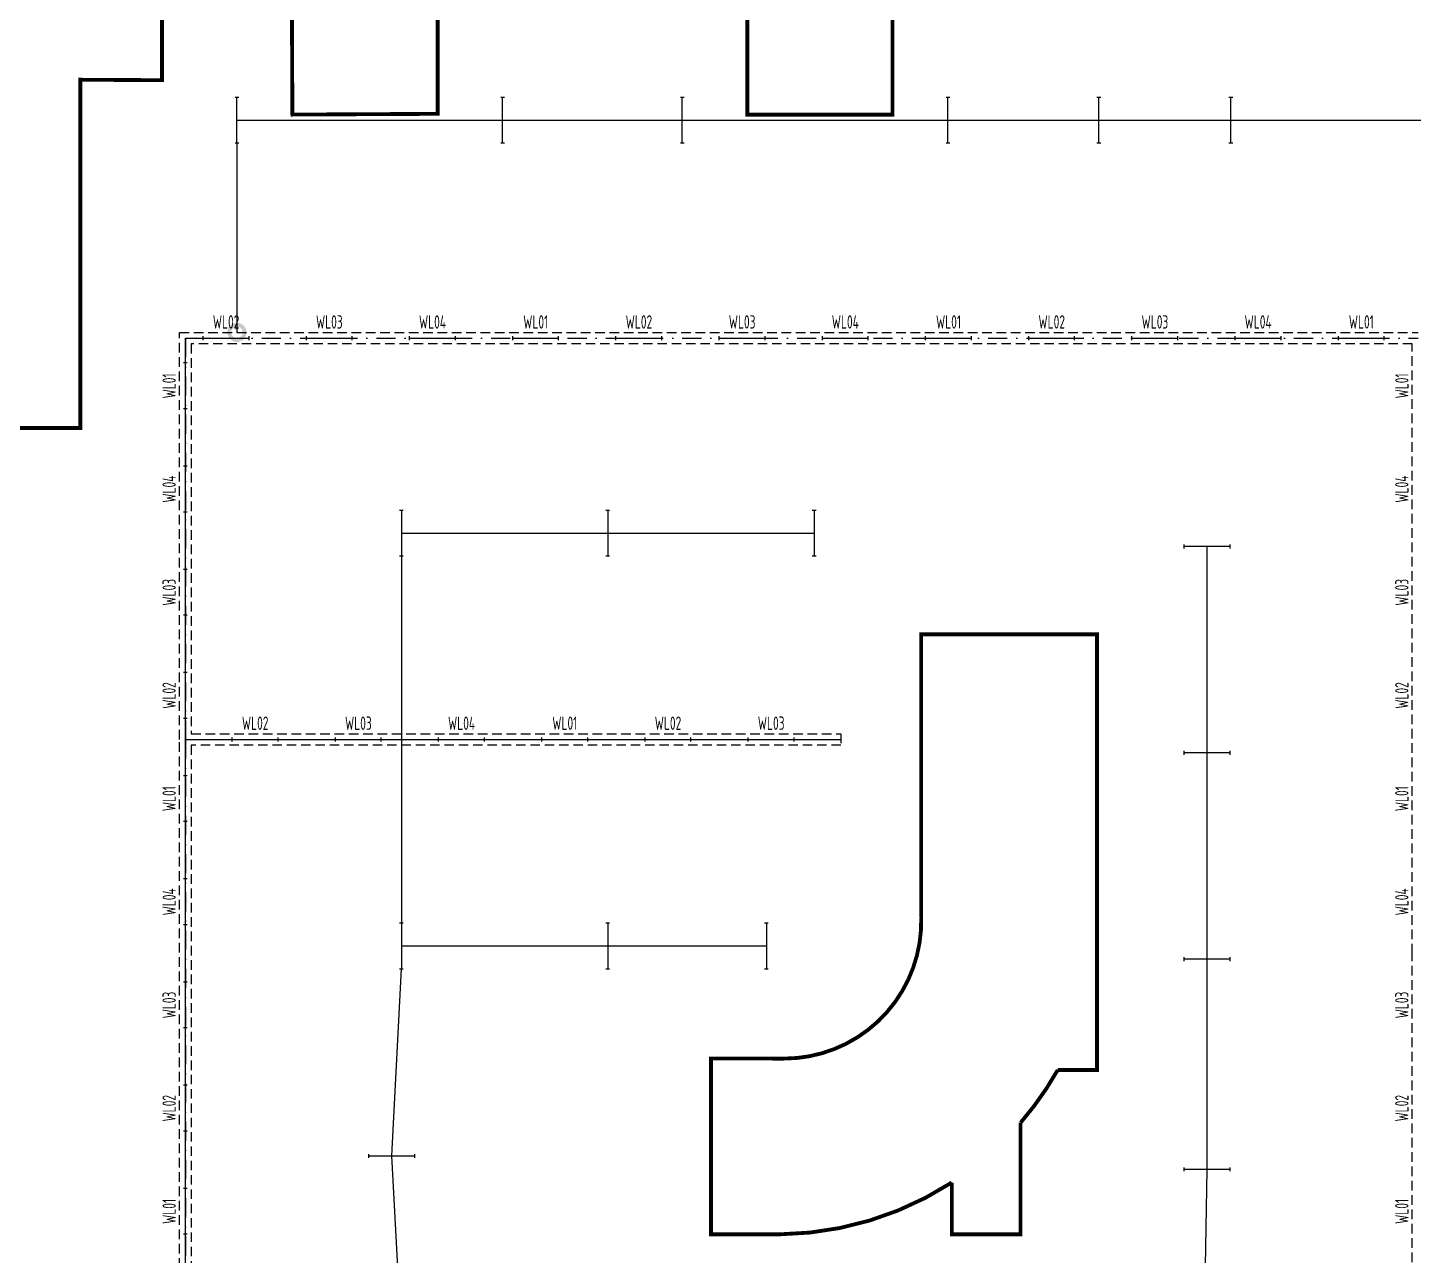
# Model space of a CAD drawing. Header units: millimetres. Extents: x -691095 to 2797013, y -349436 to 2050109.
# Drawn here: x 1383678 to 1419929, y 1593031 to 1625153 of the extents above; entities that cross this region are included whole.
import ezdxf
from ezdxf.enums import TextEntityAlignment as Align

# ---------------------------------------------------------------- set-up
doc = ezdxf.new("R2010")
doc.units = ezdxf.units.MM
doc.header["$LTSCALE"] = 1000
doc.linetypes.add('DASHDOT', pattern=[1, 0.5, -0.25, 0, -0.25])
doc.linetypes.add('HIDDEN', pattern=[0.375, 0.25, -0.125])
doc.layers.add('E-LANE-CENTER', color=6, linetype='Continuous', plot=False)
doc.layers.add('E-LITE-CENTER', color=5, linetype='DASHDOT', plot=False)
for name, color, linetype in [('E-LITE-LITE', 3, 'Continuous'), ('E-LITE-WIRE', 4, 'Continuous'), ('E-UNIV-EL2', 40, 'HIDDEN'), ('E-UNIV-NOTE', 6, 'Continuous'), ('防火分区', 2, 'Continuous')]:
    doc.layers.add(name, color=color, linetype=linetype)
doc.styles.add('TH-STYLE3', font='tssdeng.shx', dxfattribs={"width": 0.65, "bigfont": 'tssdchn.shx'})

# ---------------------------------------------------------------- blocks, each defined once
blk = doc.blocks.new('E-BL001-1')
for p, q in [((-6, -0.5), (-6, 0.5)), ((-6, 0), (6, 0)), ((6, -0.5), (6, 0.5))]:
    blk.add_line(p, q)

msp = doc.modelspace()

# ---------------------------------------------------------------- linework, layer by layer
at = {"layer": 'E-LANE-CENTER'}
for p, q in [((1387803.52671, 1584829.81282), (1387803.52671, 1617029.81282)), ((1387803.52671, 1584829.81282), (1387803.52671, 1617029.81282)), ((1387803.52671, 1606529.81282), (1404953.78775, 1606529.81282)), ((1387803.52671, 1606529.81282), (1404953.78775, 1606529.81282))]:
    msp.add_line(p, q, dxfattribs=at)
at = {"layer": 'E-LITE-CENTER'}
for p, q in [((1387803.52672, 1617029.81282), (1387803.52672, 1606529.81282)), ((1387803.52672, 1617029.81282), (1420053.52671, 1617029.81282)), ((1387803.52672, 1617029.81282), (1387803.52672, 1606529.81282)), ((1387803.52672, 1617029.81282), (1420053.52671, 1617029.81282)), ((1387803.52672, 1617029.81282), (1387803.52672, 1606529.81282)), ((1387803.52672, 1617029.81282), (1420053.52671, 1617029.81282)), ((1387803.52672, 1617029.81282), (1387803.52672, 1606529.81282)), ((1387803.52672, 1617029.81282), (1420053.52671, 1617029.81282)), ((1387803.52672, 1617029.81282), (1387803.52672, 1606529.81282)), ((1387803.52672, 1617029.81282), (1420053.52671, 1617029.81282)), ((1387803.52672, 1617029.81282), (1387803.52672, 1606529.81282)), ((1387803.52672, 1617029.81282), (1420053.52671, 1617029.81282)), ((1387803.52672, 1617029.81282), (1387803.52672, 1606529.81282)), ((1387803.52672, 1617029.81282), (1420053.52671, 1617029.81282)), ((1387803.52672, 1617029.81282), (1387803.52672, 1606529.81282)), ((1387803.52672, 1617029.81282), (1420053.52671, 1617029.81282)), ((1387803.52672, 1617029.81282), (1387803.52672, 1606529.81282)), ((1387803.52672, 1617029.81282), (1420053.52671, 1617029.81282)), ((1387803.52672, 1617029.81282), (1387803.52672, 1606529.81282)), ((1387803.52672, 1617029.81282), (1420053.52671, 1617029.81282)), ((1387803.52672, 1606529.81282), (1387803.52671, 1584829.81282)), ((1387803.52672, 1606529.81282), (1387803.52671, 1584829.81282)), ((1387803.52672, 1606529.81282), (1387803.52671, 1584829.81282)), ((1387803.52672, 1606529.81282), (1387803.52671, 1584829.81282)), ((1387803.52672, 1606529.81282), (1387803.52671, 1584829.81282)), ((1387803.52672, 1606529.81282), (1387803.52671, 1584829.81282)), ((1387803.52672, 1606529.81282), (1387803.52671, 1584829.81282)), ((1387803.52672, 1606529.81282), (1387803.52671, 1584829.81282)), ((1387803.52672, 1606529.81282), (1387803.52671, 1584829.81282)), ((1387803.52672, 1606529.81282), (1387803.52671, 1584829.81282)), ((1387803.52672, 1606529.81282), (1404954.78775, 1606529.81282)), ((1387803.52672, 1606529.81282), (1404954.78775, 1606529.81282)), ((1387803.52672, 1606529.81282), (1404954.78775, 1606529.81282)), ((1387803.52672, 1606529.81282), (1404954.78775, 1606529.81282)), ((1387803.52672, 1606529.81282), (1404954.78775, 1606529.81282)), ((1387803.52672, 1606529.81282), (1404954.78775, 1606529.81282)), ((1387803.52672, 1606529.81282), (1404954.78775, 1606529.81282)), ((1387803.52672, 1606529.81282), (1404954.78775, 1606529.81282)), ((1387803.52672, 1606529.81282), (1404954.78775, 1606529.81282)), ((1387803.52672, 1606529.81282), (1404954.78775, 1606529.81282))]:
    msp.add_line(p, q, dxfattribs=at)
at = {"layer": 'E-LITE-WIRE'}
for p, q in [((1442903.52673, 1622727.69546), (1389153.52674, 1622727.69546)), ((1442903.52673, 1622727.69546), (1389153.52674, 1622727.69546)), ((1393453.52673, 1611927.94544, 0.00407), (1404253.52673, 1611928.19544)), ((1393453.52673, 1611927.94544, 0.00407), (1404253.52673, 1611928.19544)), ((1414528.77673, 1611577.94544), (1414528.77673, 1595277.94543)), ((1414528.77673, 1611577.94544), (1414528.77673, 1595277.94543)), ((1393453.52673, 1601127.94544, 0.00407), (1403003.52673, 1601128.19544)), ((1393453.52673, 1601127.94544, 0.00407), (1403003.52673, 1601128.19544))]:
    msp.add_line(p, q, dxfattribs=at)
at = {"layer": 'E-LITE-WIRE', "color": 2}
msp.add_line((1389153.41055, 1622129.52457), (1389153.41055, 1617179.81282), dxfattribs=at)
msp.add_line((1389153.41055, 1622129.52457), (1389153.41055, 1617179.81282), dxfattribs=at)
at = {"layer": 'E-LITE-WIRE', "color": 30, "true_color": 0xf26722}
for p, q in [((1393453.41055, 1611330.02455), (1393453.41055, 1601730.02455)), ((1393453.41055, 1611330.02455), (1393453.41055, 1601730.02455)), ((1393203.41054, 1595629.77454), (1393453.41054, 1600530.02455)), ((1393203.41054, 1595629.77454), (1393453.41054, 1600530.02455)), ((1393453.41055, 1591005.02455), (1393203.41054, 1595629.77454)), ((1393453.41055, 1591005.02455), (1393203.41054, 1595629.77454)), ((1414528.77673, 1595277.94543), (1414453.41055, 1591005.02455)), ((1414528.77673, 1595277.94543), (1414453.41055, 1591005.02455))]:
    msp.add_line(p, q, dxfattribs=at)
at = {"layer": 'E-LITE-WIRE', "color": 2, "const_width": 400}
msp.add_lwpolyline([(1389103.41055, 1617179.81282, 1), (1389203.41055, 1617179.81282, 1), (1389103.41055, 1617179.81282, -1)], format="xyb", dxfattribs=at)
msp.add_lwpolyline([(1389103.41055, 1617179.81282, 1), (1389203.41055, 1617179.81282, 1), (1389103.41055, 1617179.81282, -1)], format="xyb", dxfattribs=at)
at = {"layer": 'E-UNIV-EL2'}
for p, q in [((1387653.52672, 1606529.81282), (1387653.52672, 1617179.81282)), ((1387653.52672, 1617179.81282), (1420053.52671, 1617179.81282)), ((1387653.52672, 1606529.81282), (1387653.52672, 1617179.81282)), ((1387653.52672, 1617179.81282), (1420053.52671, 1617179.81282)), ((1387653.52672, 1606529.81282), (1387653.52672, 1617179.81282)), ((1387653.52672, 1617179.81282), (1420053.52671, 1617179.81282)), ((1387653.52672, 1606529.81282), (1387653.52672, 1617179.81282)), ((1387653.52672, 1617179.81282), (1420053.52671, 1617179.81282)), ((1387653.52672, 1606529.81282), (1387653.52672, 1617179.81282)), ((1387653.52672, 1617179.81282), (1420053.52671, 1617179.81282)), ((1387653.52672, 1606529.81282), (1387653.52672, 1617179.81282)), ((1387653.52672, 1617179.81282), (1420053.52671, 1617179.81282)), ((1387653.52672, 1606529.81282), (1387653.52672, 1617179.81282)), ((1387653.52672, 1617179.81282), (1420053.52671, 1617179.81282)), ((1387653.52672, 1606529.81282), (1387653.52672, 1617179.81282)), ((1387653.52672, 1617179.81282), (1420053.52671, 1617179.81282)), ((1387653.52672, 1606529.81282), (1387653.52672, 1617179.81282)), ((1387653.52672, 1617179.81282), (1420053.52671, 1617179.81282)), ((1387653.52672, 1606529.81282), (1387653.52672, 1617179.81282)), ((1387653.52672, 1617179.81282), (1420053.52671, 1617179.81282)), ((1387953.52672, 1616879.81282), (1387953.52672, 1606679.81282)), ((1419903.52671, 1616879.81282), (1387953.52672, 1616879.81282)), ((1387953.52672, 1616879.81282), (1387953.52672, 1606679.81282)), ((1419903.52671, 1616879.81282), (1387953.52672, 1616879.81282)), ((1387953.52672, 1616879.81282), (1387953.52672, 1606679.81282)), ((1419903.52671, 1616879.81282), (1387953.52672, 1616879.81282)), ((1387953.52672, 1616879.81282), (1387953.52672, 1606679.81282)), ((1419903.52671, 1616879.81282), (1387953.52672, 1616879.81282)), ((1387953.52672, 1616879.81282), (1387953.52672, 1606679.81282)), ((1419903.52671, 1616879.81282), (1387953.52672, 1616879.81282)), ((1387953.52672, 1616879.81282), (1387953.52672, 1606679.81282)), ((1419903.52671, 1616879.81282), (1387953.52672, 1616879.81282)), ((1387953.52672, 1616879.81282), (1387953.52672, 1606679.81282)), ((1419903.52671, 1616879.81282), (1387953.52672, 1616879.81282)), ((1387953.52672, 1616879.81282), (1387953.52672, 1606679.81282)), ((1419903.52671, 1616879.81282), (1387953.52672, 1616879.81282)), ((1387953.52672, 1616879.81282), (1387953.52672, 1606679.81282)), ((1419903.52671, 1616879.81282), (1387953.52672, 1616879.81282)), ((1387953.52672, 1616879.81282), (1387953.52672, 1606679.81282)), ((1419903.52671, 1616879.81282), (1387953.52672, 1616879.81282)), ((1419903.52671, 1600929.81282), (1419903.52671, 1616879.81282)), ((1419903.52671, 1600929.81282), (1419903.52671, 1616879.81282)), ((1419903.52671, 1600929.81282), (1419903.52671, 1616879.81282)), ((1419903.52671, 1600929.81282), (1419903.52671, 1616879.81282)), ((1419903.52671, 1600929.81282), (1419903.52671, 1616879.81282)), ((1419903.52671, 1600929.81282), (1419903.52671, 1616879.81282)), ((1419903.52671, 1600929.81282), (1419903.52671, 1616879.81282)), ((1419903.52671, 1600929.81282), (1419903.52671, 1616879.81282)), ((1419903.52671, 1600929.81282), (1419903.52671, 1616879.81282)), ((1419903.52671, 1600929.81282), (1419903.52671, 1616879.81282)), ((1387953.52672, 1606679.81282), (1404954.78775, 1606679.81282)), ((1387953.52672, 1606679.81282), (1404954.78775, 1606679.81282)), ((1387953.52672, 1606679.81282), (1404954.78775, 1606679.81282)), ((1387953.52672, 1606679.81282), (1404954.78775, 1606679.81282)), ((1387953.52672, 1606679.81282), (1404954.78775, 1606679.81282)), ((1387953.52672, 1606679.81282), (1404954.78775, 1606679.81282)), ((1387953.52672, 1606679.81282), (1404954.78775, 1606679.81282)), ((1387953.52672, 1606679.81282), (1404954.78775, 1606679.81282)), ((1387953.52672, 1606679.81282), (1404954.78775, 1606679.81282)), ((1387953.52672, 1606679.81282), (1404954.78775, 1606679.81282)), ((1404954.78775, 1606679.81282), (1404954.78775, 1606379.81282)), ((1404954.78775, 1606679.81282), (1404954.78775, 1606379.81282)), ((1404954.78775, 1606679.81282), (1404954.78775, 1606379.81282)), ((1404954.78775, 1606679.81282), (1404954.78775, 1606379.81282)), ((1404954.78775, 1606679.81282), (1404954.78775, 1606379.81282)), ((1404954.78775, 1606679.81282), (1404954.78775, 1606379.81282)), ((1404954.78775, 1606679.81282), (1404954.78775, 1606379.81282)), ((1404954.78775, 1606679.81282), (1404954.78775, 1606379.81282)), ((1404954.78775, 1606679.81282), (1404954.78775, 1606379.81282)), ((1404954.78775, 1606679.81282), (1404954.78775, 1606379.81282)), ((1387653.52671, 1584829.81282), (1387653.52672, 1606529.81282)), ((1387653.52671, 1584829.81282), (1387653.52672, 1606529.81282)), ((1387653.52671, 1584829.81282), (1387653.52672, 1606529.81282)), ((1387653.52671, 1584829.81282), (1387653.52672, 1606529.81282)), ((1387653.52671, 1584829.81282), (1387653.52672, 1606529.81282)), ((1387653.52671, 1584829.81282), (1387653.52672, 1606529.81282)), ((1387653.52671, 1584829.81282), (1387653.52672, 1606529.81282)), ((1387653.52671, 1584829.81282), (1387653.52672, 1606529.81282)), ((1387653.52671, 1584829.81282), (1387653.52672, 1606529.81282)), ((1387653.52671, 1584829.81282), (1387653.52672, 1606529.81282)), ((1387953.52672, 1606379.81282), (1387953.52671, 1584979.81282)), ((1387953.52672, 1606379.81282), (1387953.52671, 1584979.81282)), ((1387953.52672, 1606379.81282), (1387953.52671, 1584979.81282)), ((1387953.52672, 1606379.81282), (1387953.52671, 1584979.81282)), ((1387953.52672, 1606379.81282), (1387953.52671, 1584979.81282)), ((1387953.52672, 1606379.81282), (1387953.52671, 1584979.81282)), ((1387953.52672, 1606379.81282), (1387953.52671, 1584979.81282)), ((1387953.52672, 1606379.81282), (1387953.52671, 1584979.81282)), ((1387953.52672, 1606379.81282), (1387953.52671, 1584979.81282)), ((1387953.52672, 1606379.81282), (1387953.52671, 1584979.81282)), ((1404954.78775, 1606379.81282), (1387953.52672, 1606379.81282)), ((1404954.78775, 1606379.81282), (1387953.52672, 1606379.81282)), ((1404954.78775, 1606379.81282), (1387953.52672, 1606379.81282)), ((1404954.78775, 1606379.81282), (1387953.52672, 1606379.81282)), ((1404954.78775, 1606379.81282), (1387953.52672, 1606379.81282)), ((1404954.78775, 1606379.81282), (1387953.52672, 1606379.81282)), ((1404954.78775, 1606379.81282), (1387953.52672, 1606379.81282)), ((1404954.78775, 1606379.81282), (1387953.52672, 1606379.81282)), ((1404954.78775, 1606379.81282), (1387953.52672, 1606379.81282)), ((1404954.78775, 1606379.81282), (1387953.52672, 1606379.81282)), ((1419903.52671, 1584979.81282), (1419903.52671, 1600929.81282)), ((1419903.52671, 1584979.81282), (1419903.52671, 1600929.81282)), ((1419903.52671, 1584979.81282), (1419903.52671, 1600929.81282)), ((1419903.52671, 1584979.81282), (1419903.52671, 1600929.81282)), ((1419903.52671, 1584979.81282), (1419903.52671, 1600929.81282)), ((1419903.52671, 1584979.81282), (1419903.52671, 1600929.81282)), ((1419903.52671, 1584979.81282), (1419903.52671, 1600929.81282)), ((1419903.52671, 1584979.81282), (1419903.52671, 1600929.81282)), ((1419903.52671, 1584979.81282), (1419903.52671, 1600929.81282)), ((1419903.52671, 1584979.81282), (1419903.52671, 1600929.81282))]:
    msp.add_line(p, q, dxfattribs=at)
at = {"layer": '防火分区', "const_width": 100}
for points in [[(1379753.52673, 1614679.81282), (1385053.52689, 1614679.81282), (1385053.52662, 1623791.93296), (1387191.18891, 1623779.81282), (1387191.18891, 1625439.92939)], [(1379753.52673, 1614679.81282), (1385053.52689, 1614679.81282), (1385053.52662, 1623791.93296), (1387191.18891, 1623779.81282), (1387191.18891, 1625439.92939)], [(1390591.18891, 1625439.92939), (1390603.52675, 1622879.81282), (1394403.52678, 1622899.75454), (1394403.52678, 1625459.8711)], [(1390591.18891, 1625439.92939), (1390603.52675, 1622879.81282), (1394403.52678, 1622899.75454), (1394403.52678, 1625459.8711)], [(1402503.52703, 1625439.92939), (1402503.5264, 1622879.81304), (1406303.52644, 1622879.81304), (1406303.52706, 1625439.92939)], [(1402503.52703, 1625439.92939), (1402503.5264, 1622879.81304), (1406303.52644, 1622879.81304), (1406303.52706, 1625439.92939)]]:
    msp.add_lwpolyline(points, dxfattribs=at)
msp.add_lwpolyline([(1407853.52671, 1594935.51601, -0.1416672909), (1403353.52671, 1593579.8315), (1401553.52671, 1593579.81282), (1401553.52671, 1598179.81303), (1403461.9082, 1598178.17812, 0.4235848122), (1407053.51612, 1601879.83415), (1407053.5134, 1609279.81282), (1411653.54, 1609279.83179), (1411653.50321, 1597879.81282), (1410626.07785, 1597879.81282, -0.0500106344), (1409653.52671, 1596499.94191), (1409653.52671, 1593579.81282), (1407853.52671, 1593579.7935)], format="xyb", close=True, dxfattribs=at)
msp.add_lwpolyline([(1407853.52671, 1594935.51601, -0.1416672909), (1403353.52671, 1593579.8315), (1401553.52671, 1593579.81282), (1401553.52671, 1598179.81303), (1403461.9082, 1598178.17812, 0.4235848122), (1407053.51612, 1601879.83415), (1407053.5134, 1609279.81282), (1411653.54, 1609279.83179), (1411653.50321, 1597879.81282), (1410626.07785, 1597879.81282, -0.0500106344), (1409653.52671, 1596499.94191), (1409653.52671, 1593579.81282), (1407853.52671, 1593579.7935)], format="xyb", close=True, dxfattribs=at)

# ---------------------------------------------------------------- block references
at = {"layer": 'E-LITE-LITE', "xscale": 100, "yscale": 100, "zscale": 100}
for p, rotation in [((1389153.41055, 1622729.52457), 90), ((1389153.41055, 1622729.52457), 90), ((1396103.41054, 1622729.52457), 90), ((1396103.41054, 1622729.52457), 90), ((1400803.41054, 1622729.52457), 90), ((1400803.41054, 1622729.52457), 90), ((1407753.41054, 1622729.52457), 90), ((1407753.41054, 1622729.52457), 90), ((1411703.41055, 1622729.52457), 90), ((1411703.41055, 1622729.52457), 90), ((1415153.41055, 1622729.52457), 90), ((1415153.41055, 1622729.52457), 90), ((1387803.52672, 1615779.81282), 90), ((1387803.52672, 1615779.81282), 90), ((1387803.52672, 1615779.81282), 90), ((1387803.52672, 1615779.81282), 90), ((1387803.52672, 1615779.81282), 90), ((1387803.52672, 1615779.81282), 90), ((1387803.52672, 1615779.81282), 90), ((1387803.52672, 1615779.81282), 90), ((1387803.52672, 1615779.81282), 90), ((1387803.52672, 1615779.81282), 90), ((1387803.52672, 1613079.81282), 90), ((1387803.52672, 1613079.81282), 90), ((1387803.52672, 1613079.81282), 90), ((1387803.52672, 1613079.81282), 90), ((1387803.52672, 1613079.81282), 90), ((1387803.52672, 1613079.81282), 90), ((1387803.52672, 1613079.81282), 90), ((1387803.52672, 1613079.81282), 90), ((1387803.52672, 1613079.81282), 90), ((1387803.52672, 1613079.81282), 90), ((1393453.41055, 1611930.02455), 270), ((1393453.41055, 1611930.02455), 270), ((1398853.41054, 1611930.02455), 270), ((1398853.41054, 1611930.02455), 270), ((1404253.41055, 1611930.02455), 270), ((1404253.41055, 1611930.02455), 270), ((1414528.66055, 1611579.77455), 180), ((1414528.66055, 1611579.77455), 180), ((1387803.52672, 1610379.81282), 90), ((1387803.52672, 1610379.81282), 90), ((1387803.52672, 1610379.81282), 90), ((1387803.52672, 1610379.81282), 90), ((1387803.52672, 1610379.81282), 90), ((1387803.52672, 1610379.81282), 90), ((1387803.52672, 1610379.81282), 90), ((1387803.52672, 1610379.81282), 90), ((1387803.52672, 1610379.81282), 90), ((1387803.52672, 1610379.81282), 90), ((1387803.52672, 1607679.81282), 90), ((1387803.52672, 1607679.81282), 90), ((1387803.52672, 1607679.81282), 90), ((1387803.52672, 1607679.81282), 90), ((1387803.52672, 1607679.81282), 90), ((1387803.52672, 1607679.81282), 90), ((1387803.52672, 1607679.81282), 90), ((1387803.52672, 1607679.81282), 90), ((1387803.52672, 1607679.81282), 90), ((1387803.52672, 1607679.81282), 90), ((1414528.66055, 1606179.77454), 180), ((1414528.66055, 1606179.77454), 180), ((1387803.52672, 1604979.81282), 90), ((1387803.52672, 1604979.81282), 90), ((1387803.52672, 1604979.81282), 90), ((1387803.52672, 1604979.81282), 90), ((1387803.52672, 1604979.81282), 90), ((1387803.52672, 1604979.81282), 90), ((1387803.52672, 1604979.81282), 90), ((1387803.52672, 1604979.81282), 90), ((1387803.52672, 1604979.81282), 90), ((1387803.52672, 1604979.81282), 90), ((1387803.52672, 1602279.81282), 90), ((1387803.52672, 1602279.81282), 90), ((1387803.52672, 1602279.81282), 90), ((1387803.52672, 1602279.81282), 90), ((1387803.52672, 1602279.81282), 90), ((1387803.52672, 1602279.81282), 90), ((1387803.52672, 1602279.81282), 90), ((1387803.52672, 1602279.81282), 90), ((1387803.52672, 1602279.81282), 90), ((1387803.52672, 1602279.81282), 90), ((1393453.41054, 1601130.02455), 270), ((1393453.41054, 1601130.02455), 270), ((1398853.41055, 1601130.02455), 270), ((1398853.41055, 1601130.02455), 270), ((1403003.41055, 1601130.02455), 270), ((1403003.41055, 1601130.02455), 270), ((1414528.66055, 1600779.77454), 180), ((1414528.66055, 1600779.77454), 180), ((1387803.52671, 1599579.81282), 90), ((1387803.52671, 1599579.81282), 90), ((1387803.52671, 1599579.81282), 90), ((1387803.52671, 1599579.81282), 90), ((1387803.52671, 1599579.81282), 90), ((1387803.52671, 1599579.81282), 90), ((1387803.52671, 1599579.81282), 90), ((1387803.52671, 1599579.81282), 90), ((1387803.52671, 1599579.81282), 90), ((1387803.52671, 1599579.81282), 90), ((1387803.52671, 1596879.81282), 90), ((1387803.52671, 1596879.81282), 90), ((1387803.52671, 1596879.81282), 90), ((1387803.52671, 1596879.81282), 90), ((1387803.52671, 1596879.81282), 90), ((1387803.52671, 1596879.81282), 90), ((1387803.52671, 1596879.81282), 90), ((1387803.52671, 1596879.81282), 90), ((1387803.52671, 1596879.81282), 90), ((1387803.52671, 1596879.81282), 90), ((1414528.66055, 1595279.77454), 180), ((1414528.66055, 1595279.77454), 180), ((1387803.52671, 1594179.81282), 90), ((1387803.52671, 1594179.81282), 90), ((1387803.52671, 1594179.81282), 90), ((1387803.52671, 1594179.81282), 90), ((1387803.52671, 1594179.81282), 90), ((1387803.52671, 1594179.81282), 90), ((1387803.52671, 1594179.81282), 90), ((1387803.52671, 1594179.81282), 90), ((1387803.52671, 1594179.81282), 90), ((1387803.52671, 1594179.81282), 90)]:
    msp.add_blockref('E-BL001-1', p, dxfattribs=dict(at, rotation=rotation))
for p in [(1388868.74987, 1617029.81282), (1388868.74987, 1617029.81282), (1388868.74987, 1617029.81282), (1388868.74987, 1617029.81282), (1388868.74987, 1617029.81282), (1388868.74987, 1617029.81282), (1388868.74987, 1617029.81282), (1388868.74987, 1617029.81282), (1388868.74987, 1617029.81282), (1388868.74987, 1617029.81282), (1391568.74987, 1617029.81282), (1391568.74987, 1617029.81282), (1391568.74987, 1617029.81282), (1391568.74987, 1617029.81282), (1391568.74987, 1617029.81282), (1391568.74987, 1617029.81282), (1391568.74987, 1617029.81282), (1391568.74987, 1617029.81282), (1391568.74987, 1617029.81282), (1391568.74987, 1617029.81282), (1394268.74987, 1617029.81282), (1394268.74987, 1617029.81282), (1394268.74987, 1617029.81282), (1394268.74987, 1617029.81282), (1394268.74987, 1617029.81282), (1394268.74987, 1617029.81282), (1394268.74987, 1617029.81282), (1394268.74987, 1617029.81282), (1394268.74987, 1617029.81282), (1394268.74987, 1617029.81282), (1396968.74987, 1617029.81282), (1396968.74987, 1617029.81282), (1396968.74987, 1617029.81282), (1396968.74987, 1617029.81282), (1396968.74987, 1617029.81282), (1396968.74987, 1617029.81282), (1396968.74987, 1617029.81282), (1396968.74987, 1617029.81282), (1396968.74987, 1617029.81282), (1396968.74987, 1617029.81282), (1399668.74987, 1617029.81282), (1399668.74987, 1617029.81282), (1399668.74987, 1617029.81282), (1399668.74987, 1617029.81282), (1399668.74987, 1617029.81282), (1399668.74987, 1617029.81282), (1399668.74987, 1617029.81282), (1399668.74987, 1617029.81282), (1399668.74987, 1617029.81282), (1399668.74987, 1617029.81282), (1402368.74987, 1617029.81282), (1402368.74987, 1617029.81282), (1402368.74987, 1617029.81282), (1402368.74987, 1617029.81282), (1402368.74987, 1617029.81282), (1402368.74987, 1617029.81282), (1402368.74987, 1617029.81282), (1402368.74987, 1617029.81282), (1402368.74987, 1617029.81282), (1402368.74987, 1617029.81282), (1405068.74987, 1617029.81282), (1405068.74987, 1617029.81282), (1405068.74987, 1617029.81282), (1405068.74987, 1617029.81282), (1405068.74987, 1617029.81282), (1405068.74987, 1617029.81282), (1405068.74987, 1617029.81282), (1405068.74987, 1617029.81282), (1405068.74987, 1617029.81282), (1405068.74987, 1617029.81282), (1407768.74987, 1617029.81282), (1407768.74987, 1617029.81282), (1407768.74987, 1617029.81282), (1407768.74987, 1617029.81282), (1407768.74987, 1617029.81282), (1407768.74987, 1617029.81282), (1407768.74987, 1617029.81282), (1407768.74987, 1617029.81282), (1407768.74987, 1617029.81282), (1407768.74987, 1617029.81282), (1410468.74987, 1617029.81282), (1410468.74987, 1617029.81282), (1410468.74987, 1617029.81282), (1410468.74987, 1617029.81282), (1410468.74987, 1617029.81282), (1410468.74987, 1617029.81282), (1410468.74987, 1617029.81282), (1410468.74987, 1617029.81282), (1410468.74987, 1617029.81282), (1410468.74987, 1617029.81282), (1413168.74987, 1617029.81282), (1413168.74987, 1617029.81282), (1413168.74987, 1617029.81282), (1413168.74987, 1617029.81282), (1413168.74987, 1617029.81282), (1413168.74987, 1617029.81282), (1413168.74987, 1617029.81282), (1413168.74987, 1617029.81282), (1413168.74987, 1617029.81282), (1413168.74987, 1617029.81282), (1415868.74987, 1617029.81282), (1415868.74987, 1617029.81282), (1415868.74987, 1617029.81282), (1415868.74987, 1617029.81282), (1415868.74987, 1617029.81282), (1415868.74987, 1617029.81282), (1415868.74987, 1617029.81282), (1415868.74987, 1617029.81282), (1415868.74987, 1617029.81282), (1415868.74987, 1617029.81282), (1418568.74987, 1617029.81282), (1418568.74987, 1617029.81282), (1418568.74987, 1617029.81282), (1418568.74987, 1617029.81282), (1418568.74987, 1617029.81282), (1418568.74987, 1617029.81282), (1418568.74987, 1617029.81282), (1418568.74987, 1617029.81282), (1418568.74987, 1617029.81282), (1418568.74987, 1617029.81282), (1389629.15723, 1606529.81282), (1389629.15723, 1606529.81282), (1389629.15723, 1606529.81282), (1389629.15723, 1606529.81282), (1389629.15723, 1606529.81282), (1389629.15723, 1606529.81282), (1389629.15723, 1606529.81282), (1389629.15723, 1606529.81282), (1389629.15723, 1606529.81282), (1389629.15723, 1606529.81282), (1392329.15723, 1606529.81282), (1392329.15723, 1606529.81282), (1392329.15723, 1606529.81282), (1392329.15723, 1606529.81282), (1392329.15723, 1606529.81282), (1392329.15723, 1606529.81282), (1392329.15723, 1606529.81282), (1392329.15723, 1606529.81282), (1392329.15723, 1606529.81282), (1392329.15723, 1606529.81282), (1395029.15723, 1606529.81282), (1395029.15723, 1606529.81282), (1395029.15723, 1606529.81282), (1395029.15723, 1606529.81282), (1395029.15723, 1606529.81282), (1395029.15723, 1606529.81282), (1395029.15723, 1606529.81282), (1395029.15723, 1606529.81282), (1395029.15723, 1606529.81282), (1395029.15723, 1606529.81282), (1397729.15723, 1606529.81282), (1397729.15723, 1606529.81282), (1397729.15723, 1606529.81282), (1397729.15723, 1606529.81282), (1397729.15723, 1606529.81282), (1397729.15723, 1606529.81282), (1397729.15723, 1606529.81282), (1397729.15723, 1606529.81282), (1397729.15723, 1606529.81282), (1397729.15723, 1606529.81282), (1400429.15723, 1606529.81282), (1400429.15723, 1606529.81282), (1400429.15723, 1606529.81282), (1400429.15723, 1606529.81282), (1400429.15723, 1606529.81282), (1400429.15723, 1606529.81282), (1400429.15723, 1606529.81282), (1400429.15723, 1606529.81282), (1400429.15723, 1606529.81282), (1400429.15723, 1606529.81282), (1403129.15723, 1606529.81282), (1403129.15723, 1606529.81282), (1403129.15723, 1606529.81282), (1403129.15723, 1606529.81282), (1403129.15723, 1606529.81282), (1403129.15723, 1606529.81282), (1403129.15723, 1606529.81282), (1403129.15723, 1606529.81282), (1403129.15723, 1606529.81282), (1403129.15723, 1606529.81282), (1393203.41054, 1595629.77454), (1393203.41054, 1595629.77454)]:
    msp.add_blockref('E-BL001-1', p, dxfattribs=at)

# ---------------------------------------------------------------- texts
at = {"layer": 'E-UNIV-NOTE', "color": 6, "style": 'TH-STYLE3', "width": 0.65}
for s, p in [('WL02', (1388868.74987, 1617454.81282)), ('WL02', (1388868.74987, 1617454.81282)), ('WL02', (1388868.74987, 1617454.81282)), ('WL02', (1388868.74987, 1617454.81282)), ('WL02', (1388868.74987, 1617454.81282)), ('WL02', (1388868.74987, 1617454.81282)), ('WL02', (1388868.74987, 1617454.81282)), ('WL02', (1388868.74987, 1617454.81282)), ('WL02', (1388868.74987, 1617454.81282)), ('WL02', (1388868.74987, 1617454.81282)), ('WL03', (1391568.74987, 1617454.81282)), ('WL03', (1391568.74987, 1617454.81282)), ('WL03', (1391568.74987, 1617454.81282)), ('WL03', (1391568.74987, 1617454.81282)), ('WL03', (1391568.74987, 1617454.81282)), ('WL03', (1391568.74987, 1617454.81282)), ('WL03', (1391568.74987, 1617454.81282)), ('WL03', (1391568.74987, 1617454.81282)), ('WL03', (1391568.74987, 1617454.81282)), ('WL03', (1391568.74987, 1617454.81282)), ('WL04', (1394268.74987, 1617454.81282)), ('WL04', (1394268.74987, 1617454.81282)), ('WL04', (1394268.74987, 1617454.81282)), ('WL04', (1394268.74987, 1617454.81282)), ('WL04', (1394268.74987, 1617454.81282)), ('WL04', (1394268.74987, 1617454.81282)), ('WL04', (1394268.74987, 1617454.81282)), ('WL04', (1394268.74987, 1617454.81282)), ('WL04', (1394268.74987, 1617454.81282)), ('WL04', (1394268.74987, 1617454.81282)), ('WL01', (1396968.74987, 1617454.81282)), ('WL01', (1396968.74987, 1617454.81282)), ('WL01', (1396968.74987, 1617454.81282)), ('WL01', (1396968.74987, 1617454.81282)), ('WL01', (1396968.74987, 1617454.81282)), ('WL01', (1396968.74987, 1617454.81282)), ('WL01', (1396968.74987, 1617454.81282)), ('WL01', (1396968.74987, 1617454.81282)), ('WL01', (1396968.74987, 1617454.81282)), ('WL01', (1396968.74987, 1617454.81282)), ('WL02', (1399668.74987, 1617454.81282)), ('WL02', (1399668.74987, 1617454.81282)), ('WL02', (1399668.74987, 1617454.81282)), ('WL02', (1399668.74987, 1617454.81282)), ('WL02', (1399668.74987, 1617454.81282)), ('WL02', (1399668.74987, 1617454.81282)), ('WL02', (1399668.74987, 1617454.81282)), ('WL02', (1399668.74987, 1617454.81282)), ('WL02', (1399668.74987, 1617454.81282)), ('WL02', (1399668.74987, 1617454.81282)), ('WL03', (1402368.74987, 1617454.81282)), ('WL03', (1402368.74987, 1617454.81282)), ('WL03', (1402368.74987, 1617454.81282)), ('WL03', (1402368.74987, 1617454.81282)), ('WL03', (1402368.74987, 1617454.81282)), ('WL03', (1402368.74987, 1617454.81282)), ('WL03', (1402368.74987, 1617454.81282)), ('WL03', (1402368.74987, 1617454.81282)), ('WL03', (1402368.74987, 1617454.81282)), ('WL03', (1402368.74987, 1617454.81282)), ('WL04', (1405068.74987, 1617454.81282)), ('WL04', (1405068.74987, 1617454.81282)), ('WL04', (1405068.74987, 1617454.81282)), ('WL04', (1405068.74987, 1617454.81282)), ('WL04', (1405068.74987, 1617454.81282)), ('WL04', (1405068.74987, 1617454.81282)), ('WL04', (1405068.74987, 1617454.81282)), ('WL04', (1405068.74987, 1617454.81282)), ('WL04', (1405068.74987, 1617454.81282)), ('WL04', (1405068.74987, 1617454.81282)), ('WL01', (1407768.74987, 1617454.81282)), ('WL01', (1407768.74987, 1617454.81282)), ('WL01', (1407768.74987, 1617454.81282)), ('WL01', (1407768.74987, 1617454.81282)), ('WL01', (1407768.74987, 1617454.81282)), ('WL01', (1407768.74987, 1617454.81282)), ('WL01', (1407768.74987, 1617454.81282)), ('WL01', (1407768.74987, 1617454.81282)), ('WL01', (1407768.74987, 1617454.81282)), ('WL01', (1407768.74987, 1617454.81282)), ('WL02', (1410468.74987, 1617454.81282)), ('WL02', (1410468.74987, 1617454.81282)), ('WL02', (1410468.74987, 1617454.81282)), ('WL02', (1410468.74987, 1617454.81282)), ('WL02', (1410468.74987, 1617454.81282)), ('WL02', (1410468.74987, 1617454.81282)), ('WL02', (1410468.74987, 1617454.81282)), ('WL02', (1410468.74987, 1617454.81282)), ('WL02', (1410468.74987, 1617454.81282)), ('WL02', (1410468.74987, 1617454.81282)), ('WL03', (1413168.74987, 1617454.81282)), ('WL03', (1413168.74987, 1617454.81282)), ('WL03', (1413168.74987, 1617454.81282)), ('WL03', (1413168.74987, 1617454.81282)), ('WL03', (1413168.74987, 1617454.81282)), ('WL03', (1413168.74987, 1617454.81282)), ('WL03', (1413168.74987, 1617454.81282)), ('WL03', (1413168.74987, 1617454.81282)), ('WL03', (1413168.74987, 1617454.81282)), ('WL03', (1413168.74987, 1617454.81282)), ('WL04', (1415868.74987, 1617454.81282)), ('WL04', (1415868.74987, 1617454.81282)), ('WL04', (1415868.74987, 1617454.81282)), ('WL04', (1415868.74987, 1617454.81282)), ('WL04', (1415868.74987, 1617454.81282)), ('WL04', (1415868.74987, 1617454.81282)), ('WL04', (1415868.74987, 1617454.81282)), ('WL04', (1415868.74987, 1617454.81282)), ('WL04', (1415868.74987, 1617454.81282)), ('WL04', (1415868.74987, 1617454.81282)), ('WL01', (1418568.74987, 1617454.81282)), ('WL01', (1418568.74987, 1617454.81282)), ('WL01', (1418568.74987, 1617454.81282)), ('WL01', (1418568.74987, 1617454.81282)), ('WL01', (1418568.74987, 1617454.81282)), ('WL01', (1418568.74987, 1617454.81282)), ('WL01', (1418568.74987, 1617454.81282)), ('WL01', (1418568.74987, 1617454.81282)), ('WL01', (1418568.74987, 1617454.81282)), ('WL01', (1418568.74987, 1617454.81282)), ('WL02', (1389629.15723, 1606954.81282)), ('WL02', (1389629.15723, 1606954.81282)), ('WL02', (1389629.15723, 1606954.81282)), ('WL02', (1389629.15723, 1606954.81282)), ('WL02', (1389629.15723, 1606954.81282)), ('WL02', (1389629.15723, 1606954.81282)), ('WL02', (1389629.15723, 1606954.81282)), ('WL02', (1389629.15723, 1606954.81282)), ('WL02', (1389629.15723, 1606954.81282)), ('WL02', (1389629.15723, 1606954.81282)), ('WL03', (1392329.15723, 1606954.81282)), ('WL03', (1392329.15723, 1606954.81282)), ('WL03', (1392329.15723, 1606954.81282)), ('WL03', (1392329.15723, 1606954.81282)), ('WL03', (1392329.15723, 1606954.81282)), ('WL03', (1392329.15723, 1606954.81282)), ('WL03', (1392329.15723, 1606954.81282)), ('WL03', (1392329.15723, 1606954.81282)), ('WL03', (1392329.15723, 1606954.81282)), ('WL03', (1392329.15723, 1606954.81282)), ('WL04', (1395029.15723, 1606954.81282)), ('WL04', (1395029.15723, 1606954.81282)), ('WL04', (1395029.15723, 1606954.81282)), ('WL04', (1395029.15723, 1606954.81282)), ('WL04', (1395029.15723, 1606954.81282)), ('WL04', (1395029.15723, 1606954.81282)), ('WL04', (1395029.15723, 1606954.81282)), ('WL04', (1395029.15723, 1606954.81282)), ('WL04', (1395029.15723, 1606954.81282)), ('WL04', (1395029.15723, 1606954.81282)), ('WL01', (1397729.15723, 1606954.81282)), ('WL01', (1397729.15723, 1606954.81282)), ('WL01', (1397729.15723, 1606954.81282)), ('WL01', (1397729.15723, 1606954.81282)), ('WL01', (1397729.15723, 1606954.81282)), ('WL01', (1397729.15723, 1606954.81282)), ('WL01', (1397729.15723, 1606954.81282)), ('WL01', (1397729.15723, 1606954.81282)), ('WL01', (1397729.15723, 1606954.81282)), ('WL01', (1397729.15723, 1606954.81282)), ('WL02', (1400429.15723, 1606954.81282)), ('WL02', (1400429.15723, 1606954.81282)), ('WL02', (1400429.15723, 1606954.81282)), ('WL02', (1400429.15723, 1606954.81282)), ('WL02', (1400429.15723, 1606954.81282)), ('WL02', (1400429.15723, 1606954.81282)), ('WL02', (1400429.15723, 1606954.81282)), ('WL02', (1400429.15723, 1606954.81282)), ('WL02', (1400429.15723, 1606954.81282)), ('WL02', (1400429.15723, 1606954.81282)), ('WL03', (1403129.15723, 1606954.81282)), ('WL03', (1403129.15723, 1606954.81282)), ('WL03', (1403129.15723, 1606954.81282)), ('WL03', (1403129.15723, 1606954.81282)), ('WL03', (1403129.15723, 1606954.81282)), ('WL03', (1403129.15723, 1606954.81282)), ('WL03', (1403129.15723, 1606954.81282)), ('WL03', (1403129.15723, 1606954.81282)), ('WL03', (1403129.15723, 1606954.81282)), ('WL03', (1403129.15723, 1606954.81282))]:
    msp.add_text(s, height=350, dxfattribs=at).set_placement(p, align=Align.MIDDLE_CENTER)
for s, p in [('WL01', (1387378.52672, 1615779.81282)), ('WL01', (1387378.52672, 1615779.81282)), ('WL01', (1387378.52672, 1615779.81282)), ('WL01', (1387378.52672, 1615779.81282)), ('WL01', (1387378.52672, 1615779.81282)), ('WL01', (1387378.52672, 1615779.81282)), ('WL01', (1387378.52672, 1615779.81282)), ('WL01', (1387378.52672, 1615779.81282)), ('WL01', (1387378.52672, 1615779.81282)), ('WL01', (1387378.52672, 1615779.81282)), ('WL01', (1419628.52671, 1615779.81282)), ('WL01', (1419628.52671, 1615779.81282)), ('WL01', (1419628.52671, 1615779.81282)), ('WL01', (1419628.52671, 1615779.81282)), ('WL01', (1419628.52671, 1615779.81282)), ('WL01', (1419628.52671, 1615779.81282)), ('WL01', (1419628.52671, 1615779.81282)), ('WL01', (1419628.52671, 1615779.81282)), ('WL01', (1419628.52671, 1615779.81282)), ('WL01', (1419628.52671, 1615779.81282)), ('WL04', (1387378.52672, 1613079.81282)), ('WL04', (1387378.52672, 1613079.81282)), ('WL04', (1387378.52672, 1613079.81282)), ('WL04', (1387378.52672, 1613079.81282)), ('WL04', (1387378.52672, 1613079.81282)), ('WL04', (1387378.52672, 1613079.81282)), ('WL04', (1387378.52672, 1613079.81282)), ('WL04', (1387378.52672, 1613079.81282)), ('WL04', (1387378.52672, 1613079.81282)), ('WL04', (1387378.52672, 1613079.81282)), ('WL04', (1419628.52671, 1613079.81282)), ('WL04', (1419628.52671, 1613079.81282)), ('WL04', (1419628.52671, 1613079.81282)), ('WL04', (1419628.52671, 1613079.81282)), ('WL04', (1419628.52671, 1613079.81282)), ('WL04', (1419628.52671, 1613079.81282)), ('WL04', (1419628.52671, 1613079.81282)), ('WL04', (1419628.52671, 1613079.81282)), ('WL04', (1419628.52671, 1613079.81282)), ('WL04', (1419628.52671, 1613079.81282)), ('WL03', (1387378.52672, 1610379.81282)), ('WL03', (1387378.52672, 1610379.81282)), ('WL03', (1387378.52672, 1610379.81282)), ('WL03', (1387378.52672, 1610379.81282)), ('WL03', (1387378.52672, 1610379.81282)), ('WL03', (1387378.52672, 1610379.81282)), ('WL03', (1387378.52672, 1610379.81282)), ('WL03', (1387378.52672, 1610379.81282)), ('WL03', (1387378.52672, 1610379.81282)), ('WL03', (1387378.52672, 1610379.81282)), ('WL03', (1419628.52671, 1610379.81282)), ('WL03', (1419628.52671, 1610379.81282)), ('WL03', (1419628.52671, 1610379.81282)), ('WL03', (1419628.52671, 1610379.81282)), ('WL03', (1419628.52671, 1610379.81282)), ('WL03', (1419628.52671, 1610379.81282)), ('WL03', (1419628.52671, 1610379.81282)), ('WL03', (1419628.52671, 1610379.81282)), ('WL03', (1419628.52671, 1610379.81282)), ('WL03', (1419628.52671, 1610379.81282)), ('WL02', (1387378.52672, 1607679.81282)), ('WL02', (1387378.52672, 1607679.81282)), ('WL02', (1387378.52672, 1607679.81282)), ('WL02', (1387378.52672, 1607679.81282)), ('WL02', (1387378.52672, 1607679.81282)), ('WL02', (1387378.52672, 1607679.81282)), ('WL02', (1387378.52672, 1607679.81282)), ('WL02', (1387378.52672, 1607679.81282)), ('WL02', (1387378.52672, 1607679.81282)), ('WL02', (1387378.52672, 1607679.81282)), ('WL02', (1419628.52671, 1607679.81282)), ('WL02', (1419628.52671, 1607679.81282)), ('WL02', (1419628.52671, 1607679.81282)), ('WL02', (1419628.52671, 1607679.81282)), ('WL02', (1419628.52671, 1607679.81282)), ('WL02', (1419628.52671, 1607679.81282)), ('WL02', (1419628.52671, 1607679.81282)), ('WL02', (1419628.52671, 1607679.81282)), ('WL02', (1419628.52671, 1607679.81282)), ('WL02', (1419628.52671, 1607679.81282)), ('WL01', (1387378.52672, 1604979.81282)), ('WL01', (1387378.52672, 1604979.81282)), ('WL01', (1387378.52672, 1604979.81282)), ('WL01', (1387378.52672, 1604979.81282)), ('WL01', (1387378.52672, 1604979.81282)), ('WL01', (1387378.52672, 1604979.81282)), ('WL01', (1387378.52672, 1604979.81282)), ('WL01', (1387378.52672, 1604979.81282)), ('WL01', (1387378.52672, 1604979.81282)), ('WL01', (1387378.52672, 1604979.81282)), ('WL01', (1419628.52671, 1604979.81282)), ('WL01', (1419628.52671, 1604979.81282)), ('WL01', (1419628.52671, 1604979.81282)), ('WL01', (1419628.52671, 1604979.81282)), ('WL01', (1419628.52671, 1604979.81282)), ('WL01', (1419628.52671, 1604979.81282)), ('WL01', (1419628.52671, 1604979.81282)), ('WL01', (1419628.52671, 1604979.81282)), ('WL01', (1419628.52671, 1604979.81282)), ('WL01', (1419628.52671, 1604979.81282)), ('WL04', (1387378.52672, 1602279.81282)), ('WL04', (1387378.52672, 1602279.81282)), ('WL04', (1387378.52672, 1602279.81282)), ('WL04', (1387378.52672, 1602279.81282)), ('WL04', (1387378.52672, 1602279.81282)), ('WL04', (1387378.52672, 1602279.81282)), ('WL04', (1387378.52672, 1602279.81282)), ('WL04', (1387378.52672, 1602279.81282)), ('WL04', (1387378.52672, 1602279.81282)), ('WL04', (1387378.52672, 1602279.81282)), ('WL04', (1419628.52671, 1602279.81282)), ('WL04', (1419628.52671, 1602279.81282)), ('WL04', (1419628.52671, 1602279.81282)), ('WL04', (1419628.52671, 1602279.81282)), ('WL04', (1419628.52671, 1602279.81282)), ('WL04', (1419628.52671, 1602279.81282)), ('WL04', (1419628.52671, 1602279.81282)), ('WL04', (1419628.52671, 1602279.81282)), ('WL04', (1419628.52671, 1602279.81282)), ('WL04', (1419628.52671, 1602279.81282)), ('WL03', (1387378.52671, 1599579.81282)), ('WL03', (1387378.52671, 1599579.81282)), ('WL03', (1387378.52671, 1599579.81282)), ('WL03', (1387378.52671, 1599579.81282)), ('WL03', (1387378.52671, 1599579.81282)), ('WL03', (1387378.52671, 1599579.81282)), ('WL03', (1387378.52671, 1599579.81282)), ('WL03', (1387378.52671, 1599579.81282)), ('WL03', (1387378.52671, 1599579.81282)), ('WL03', (1387378.52671, 1599579.81282)), ('WL03', (1419628.52671, 1599579.81282)), ('WL03', (1419628.52671, 1599579.81282)), ('WL03', (1419628.52671, 1599579.81282)), ('WL03', (1419628.52671, 1599579.81282)), ('WL03', (1419628.52671, 1599579.81282)), ('WL03', (1419628.52671, 1599579.81282)), ('WL03', (1419628.52671, 1599579.81282)), ('WL03', (1419628.52671, 1599579.81282)), ('WL03', (1419628.52671, 1599579.81282)), ('WL03', (1419628.52671, 1599579.81282)), ('WL02', (1387378.52671, 1596879.81282)), ('WL02', (1387378.52671, 1596879.81282)), ('WL02', (1387378.52671, 1596879.81282)), ('WL02', (1387378.52671, 1596879.81282)), ('WL02', (1387378.52671, 1596879.81282)), ('WL02', (1387378.52671, 1596879.81282)), ('WL02', (1387378.52671, 1596879.81282)), ('WL02', (1387378.52671, 1596879.81282)), ('WL02', (1387378.52671, 1596879.81282)), ('WL02', (1387378.52671, 1596879.81282)), ('WL02', (1419628.52671, 1596879.81282)), ('WL02', (1419628.52671, 1596879.81282)), ('WL02', (1419628.52671, 1596879.81282)), ('WL02', (1419628.52671, 1596879.81282)), ('WL02', (1419628.52671, 1596879.81282)), ('WL02', (1419628.52671, 1596879.81282)), ('WL02', (1419628.52671, 1596879.81282)), ('WL02', (1419628.52671, 1596879.81282)), ('WL02', (1419628.52671, 1596879.81282)), ('WL02', (1419628.52671, 1596879.81282)), ('WL01', (1387378.52671, 1594179.81282)), ('WL01', (1387378.52671, 1594179.81282)), ('WL01', (1387378.52671, 1594179.81282)), ('WL01', (1387378.52671, 1594179.81282)), ('WL01', (1387378.52671, 1594179.81282)), ('WL01', (1387378.52671, 1594179.81282)), ('WL01', (1387378.52671, 1594179.81282)), ('WL01', (1387378.52671, 1594179.81282)), ('WL01', (1387378.52671, 1594179.81282)), ('WL01', (1387378.52671, 1594179.81282)), ('WL01', (1419628.52671, 1594179.81282)), ('WL01', (1419628.52671, 1594179.81282)), ('WL01', (1419628.52671, 1594179.81282)), ('WL01', (1419628.52671, 1594179.81282)), ('WL01', (1419628.52671, 1594179.81282)), ('WL01', (1419628.52671, 1594179.81282)), ('WL01', (1419628.52671, 1594179.81282)), ('WL01', (1419628.52671, 1594179.81282)), ('WL01', (1419628.52671, 1594179.81282)), ('WL01', (1419628.52671, 1594179.81282))]:
    msp.add_text(s, height=350, rotation=90, dxfattribs=at).set_placement(p, align=Align.MIDDLE_CENTER)

doc.saveas('drawing.dxf')
